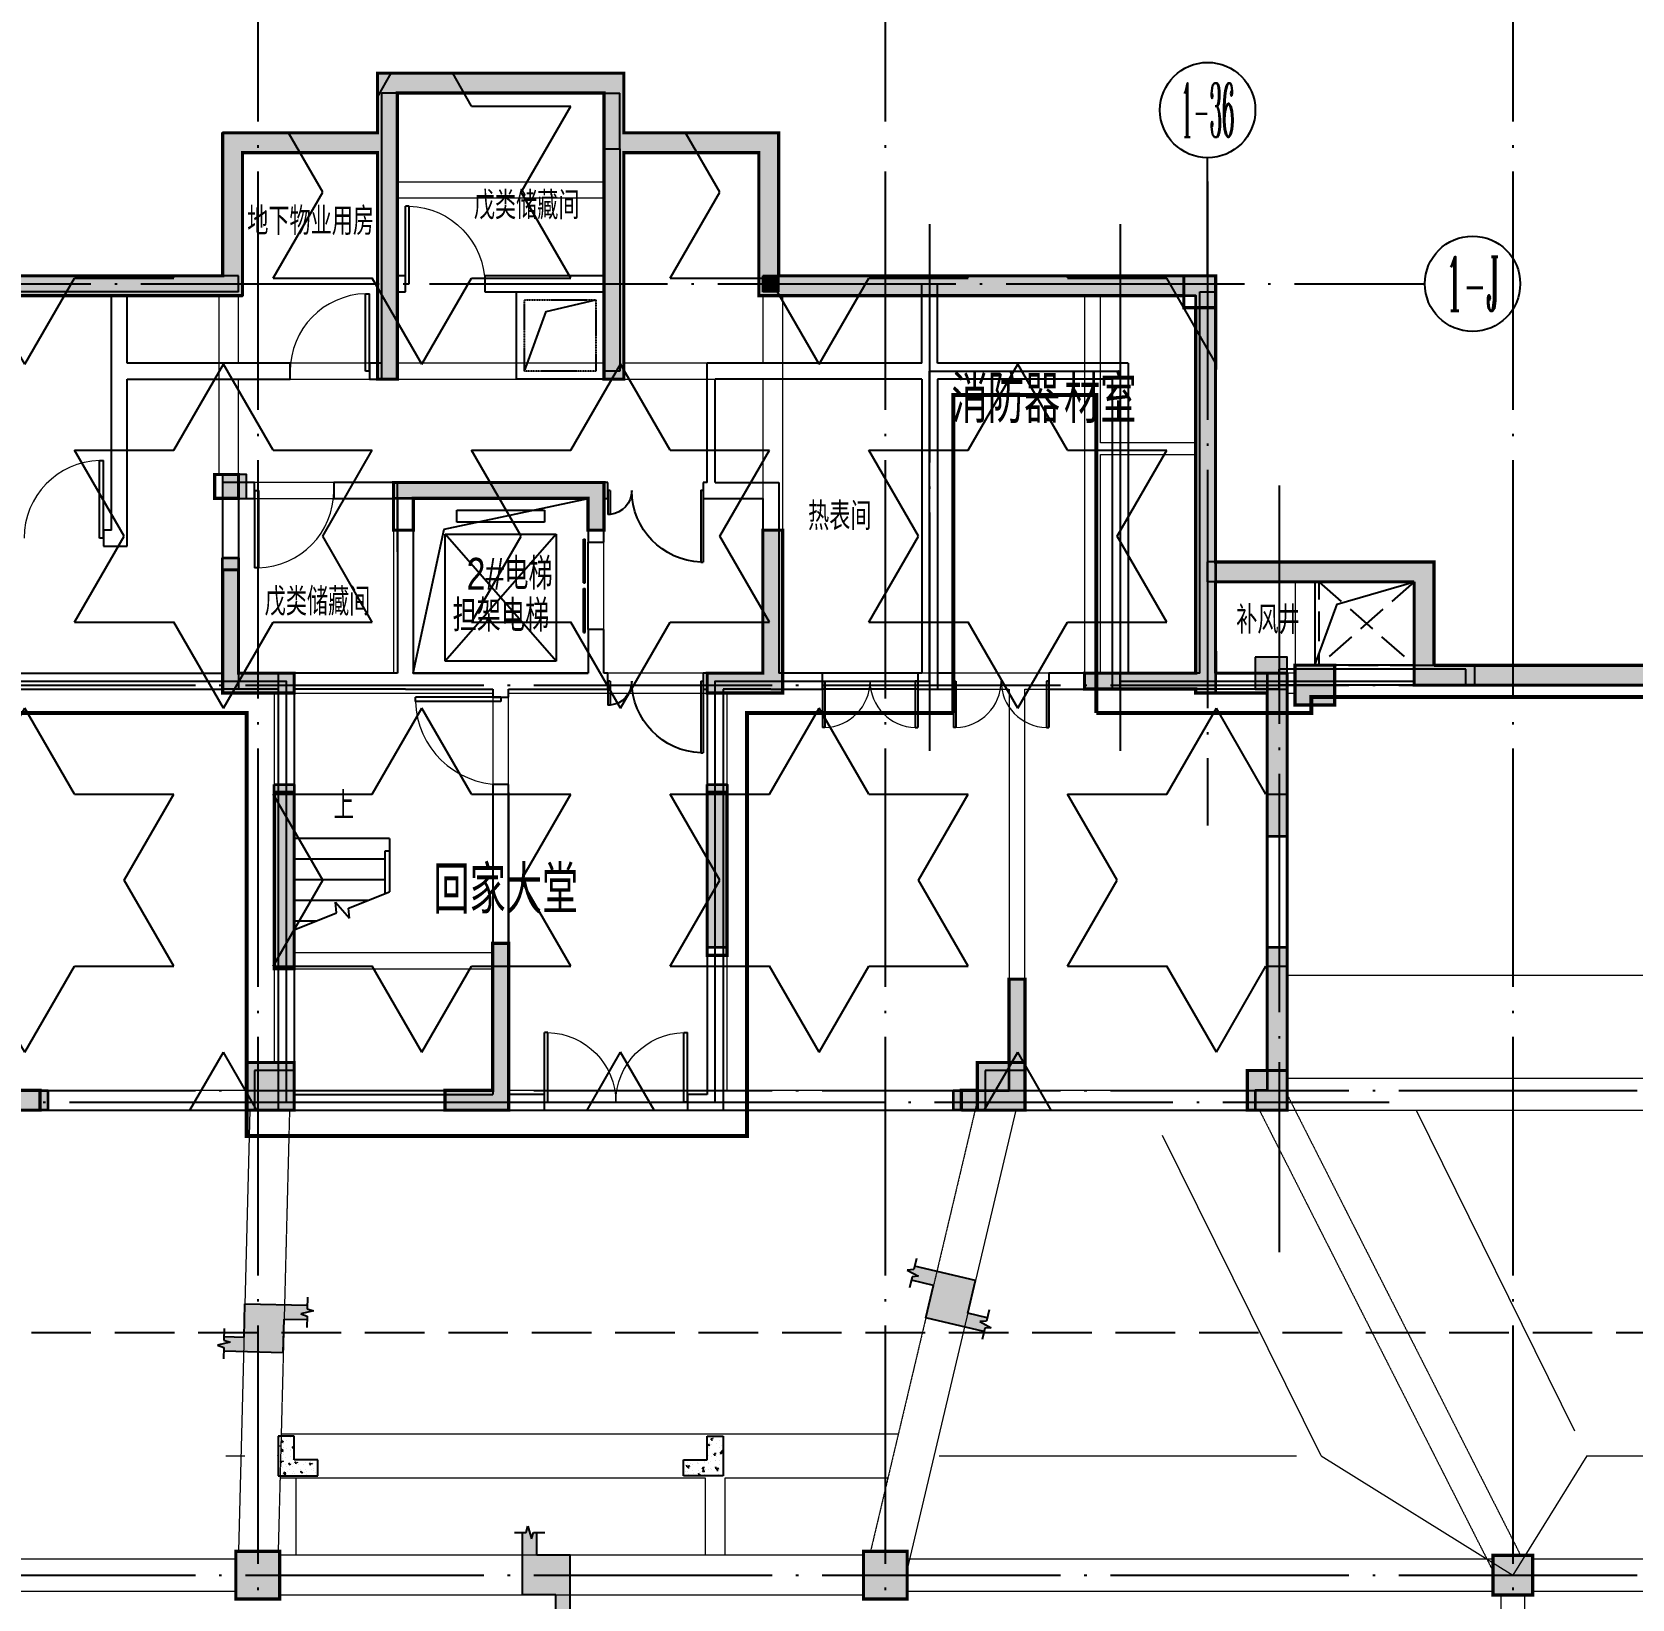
# Model space of a CAD drawing. Extents: x 290727 to 13733020, y 1731457 to 3643100.
# Drawn here: x 532470 to 552612, y 2232080 to 2251798 of the extents above; entities that cross this region are included whole.
import ezdxf
from ezdxf.enums import TextEntityAlignment as Align

# ---------------------------------------------------------------- set-up
doc = ezdxf.new("R2010")
doc.units = 0
doc.header["$LTSCALE"] = 10
for name, pattern in [('DASH', [0.35, 0.25, -0.1]), ('DASHED', [0.75, 0.5, -0.25]), ('DOTE', [2.42, 2, -0.2, 0.02, -0.2]), ('虚线', [750, 450, -300])]:
    doc.linetypes.add(name, pattern=pattern)
doc.layers.get('0').update_dxf_attribs({"linetype": 'CONTINUOUS'})
for name, color, linetype in [('-A-车行道路', 8, 'CONTINUOUS'), ('AXIS', 3, 'CONTINUOUS'), ('AXIS_TEXT', 7, 'CONTINUOUS'), ('BEAM_CONT', 4, 'CONTINUOUS'), ('BEAM_DASH', 144, 'DASHED'), ('COLU', 2, 'CONTINUOUS'), ('COLUMN', 9, 'CONTINUOUS'), ('DIM_SYMB', 3, 'CONTINUOUS'), ('DOTE', 8, 'DOTE'), ('EVTR', 2, 'CONTINUOUS'), ('PUB_HATCH', 8, 'CONTINUOUS'), ('PUB_TEXT', 7, 'CONTINUOUS'), ('STAIR', 2, 'CONTINUOUS'), ('THIN', 7, 'CONTINUOUS'), ('WALL', 255, 'CONTINUOUS'), ('WINDOW', 4, 'CONTINUOUS'), ('主楼轴线', 8, 'CONTINUOUS'), ('作业图', 4, 'CONTINUOUS'), ('房间名称', 7, 'CONTINUOUS'), ('文字', 4, 'CONTINUOUS'), ('柱', 2, 'CONTINUOUS'), ('梁上柱', 40, 'CONTINUOUS'), ('洞口边线', 7, 'CONTINUOUS'), ('防火分区示意线', 4, 'CONTINUOUS'), ('防火分区线', 7, 'CONTINUOUS'), ('集水坑', 181, 'DASH'), ('风井', 211, 'CONTINUOUS')]:
    doc.layers.add(name, color=color, linetype=linetype)
for name, color, linetype, lineweight in [('_0', 7, 'CONTINUOUS', 15), ('板加腋边线', 253, '虚线', 18), ('砼墙', 8, 'CONTINUOUS', 35)]:
    doc.layers.add(name, color=color, linetype=linetype, lineweight=lineweight)
doc.layers.add('DIM_MODI', color=6, linetype='CONTINUOUS', plot=False)
doc.layers.get('0').off()
doc.styles.add('_TCH_AXIS', font='COMPLEX', dxfattribs={"bigfont": 'GBCBIG'})
doc.styles.add('_TCH_DIM', font='SIMPLEX', dxfattribs={"bigfont": 'GBCBIG'})
doc.styles.add('COMPLEX', font='COMPLEX')
doc.styles.add('HNSJY', font='HNSJY-07', dxfattribs={"width": 0.8, "bigfont": 'HNSJY-HZ'})

# ---------------------------------------------------------------- blocks, each defined once
blk = doc.blocks.new('A$C55C93FC2')
at = {"layer": 'DOTE', "linetype": 'DOTE', "ltscale": 150}
for p, q in [((50384.1, 127235.5), (50384.1, 79442.4)), ((58284.1, 127235.5), (58284.1, 80242.4)), ((66184.1, 127235.5), (66184.1, 52513.6)), ((10299.5, 117142.4), (107472.3, 117142.4)), ((10299.5, 112042.4), (252290.8, 112042.4)), ((10299.5, 105942.4), (252290.8, 105942.4))]:
    blk.add_line(p, q, dxfattribs=at)
blk = doc.blocks.new('adfasddfgjgkhj')
at = {"layer": '_0'}
h = blk.add_hatch(color=0, dxfattribs=at)
h.dxf.hatch_style = 1
h.paths.add_polyline_path([(299473, -302023), (300873, -302023), (300873, -302223), (299473, -302223), (299473, -302273), (298573, -302273), (298573, -307273), (301623, -307273), (301623, -305873), (301823, -305873), (301823, -307273), (308123, -307273), (308123, -305423), (308323, -305423), (308323, -307273), (311073, -307273), (311073, -307523), (298023, -307523), (298023, -307273), (298323, -307273), (298323, -302023), (299223, -302023), (299223, -297023), (304723, -297023), (304723, -295223), (306673, -295223), (306673, -294473), (309773, -294473), (309773, -295223), (311723, -295223), (311723, -297023), (324323, -297023), (324323, -295223), (326273, -295223), (326273, -294473), (329373, -294473), (329373, -295223), (331323, -295223), (331323, -297023), (336823, -297023), (336823, -302273), (336573, -302273), (336573, -302223), (335173, -302223), (335173, -302023), (336573, -302023), (336573, -297273), (331073, -297273), (331073, -295473), (329373, -295473), (329373, -298323), (329123, -298323), (329123, -294723), (326523, -294723), (326523, -298323), (326273, -298323), (326273, -295473), (324573, -295473), (324573, -297273), (319023, -297273), (319023, -298673), (318823, -298673), (318823, -297273), (317223, -297273), (317223, -298673), (317023, -298673), (317023, -297273), (311473, -297273), (311473, -295473), (309773, -295473), (309773, -298323), (309523, -298323), (309523, -294723), (306923, -294723), (306923, -298323), (306673, -298323), (306673, -295473), (304973, -295473), (304973, -297273), (299473, -297273)])
h = blk.add_hatch(color=0, dxfattribs=at)
h.dxf.hatch_style = 1
h.paths.add_polyline_path([(333923, -307023), (333923, -307523), (334423, -307523), (334423, -307023)])
h.paths.add_polyline_path([(337223, -307023), (337223, -307523), (337723, -307523), (337723, -307023)])
h.paths.add_polyline_path([(307123, -299823), (309323, -299823), (309323, -299823), (309573, -299823), (309573, -299623), (306923, -299623), (306923, -300223), (307123, -300223)])
h.paths.add_polyline_path([(299023, -297023), (299023, -297423), (299423, -297423), (299423, -297023)])
h.paths.add_polyline_path([(298523, -304665), (298523, -304265), (298123, -304265), (298123, -304665)])
h = blk.add_hatch(color=0, dxfattribs=at)
h.dxf.hatch_style = 1
h.paths.add_polyline_path([(324723, -307023), (324723, -307523), (325223, -307523), (325223, -307023)])
h.paths.add_polyline_path([(313923, -307523), (314823, -307523), (314823, -305873), (314623, -305873), (314623, -307273), (313923, -307273)], flags=17)
h.paths.add_polyline_path([(337723, -304073), (337723, -302023), (337473, -302023), (337473, -304073)])
h.paths.add_polyline_path([(337323, -307523), (337723, -307523), (337723, -305473), (337473, -305473), (337473, -307273), (337323, -307273)])
h.paths.add_polyline_path([(311723, -299823), (311723, -299523), (311423, -299523), (311423, -299823)])
h.paths.add_polyline_path([(324623, -299823), (324623, -299523), (324323, -299523), (324323, -299823)])
h.paths.add_polyline_path([(307123, -299823), (309323, -299823), (309323, -299823), (309573, -299823), (309573, -299623), (306923, -299623), (306923, -300223), (307123, -300223)])
h.paths.add_polyline_path([(310823, -303423), (311073, -303423), (311073, -305723), (310823, -305723)])
h.paths.add_polyline_path([(305373, -303423), (305623, -303423), (305623, -305473), (305373, -305473)])
h.paths.add_polyline_path([(304673, -300223), (304923, -300223), (304923, -302023), (305623, -302023), (305623, -302273), (304673, -302273)])
h.paths.add_polyline_path([(311523, -300573), (311723, -300573), (311723, -302273), (310823, -302273), (310823, -302023), (311523, -302023)])
h.paths.add_polyline_path([(315573, -302223), (315573, -302023), (317023, -302023), (317023, -301623), (317223, -301623), (317223, -302223)])
h.paths.add_polyline_path([(318323, -307273), (318323, -307523), (317723, -307523), (317723, -307273), (317923, -307273), (317923, -305873), (318123, -305873), (318123, -307273)])
h.paths.add_polyline_path([(321223, -305873), (321423, -305873), (321423, -307273), (322123, -307273), (322123, -307523), (321223, -307523)])
h.paths.add_polyline_path([(324973, -303423), (325223, -303423), (325223, -305723), (324973, -305723)])
h.paths.add_polyline_path([(330423, -303423), (330673, -303423), (330673, -305473), (330423, -305473)])
h.paths.add_polyline_path([(318823, -301623), (319023, -301623), (319023, -302023), (320473, -302023), (320473, -302223), (318823, -302223)])
h.paths.add_polyline_path([(329123, -300223), (328923, -300223), (328923, -299823), (326723, -299823), (326723, -299823), (326473, -299823), (326473, -299623), (329123, -299623)])
h.paths.add_polyline_path([(327723, -305423), (327923, -305423), (327923, -307523), (327123, -307523), (327123, -307273), (327723, -307273)])
h.paths.add_polyline_path([(331123, -300223), (331373, -300223), (331373, -302273), (330423, -302273), (330423, -302023), (331123, -302023)])
h.paths.add_polyline_path([(334223, -305873), (334423, -305873), (334423, -307523), (333523, -307523), (333523, -307273), (334223, -307273)])
h.paths.add_polyline_path([(324323, -300573), (324523, -300573), (324523, -302023), (325223, -302023), (325223, -302273), (324323, -302273)])
edge = h.paths.add_edge_path(flags=17)
edge.add_line((314623, -307273), (314623, -305873))
edge.add_line((314623, -305873), (314823, -305873))
edge.add_line((314823, -305873), (314823, -307523))
edge.add_line((314823, -307523), (313923, -307523))
h = blk.add_hatch(color=0, dxfattribs=at)
h.dxf.hatch_style = 1
h.paths.add_polyline_path([(337323, -301823), (337323, -302223), (337723, -302223), (337723, -301823)])
at = {"layer": '柱', "color": 0, "ltscale": 1}
for points in [[(324623, -299823), (324623, -299523), (324323, -299523), (324323, -299823)], [(337323, -301823), (337323, -302223), (337723, -302223), (337723, -301823)], [(324723, -307023), (324723, -307523), (325223, -307523), (325223, -307023)], [(333923, -307023), (333923, -307523), (334423, -307523), (334423, -307023)], [(337223, -307023), (337223, -307523), (337723, -307523), (337723, -307023)]]:
    blk.add_lwpolyline(points, close=True, dxfattribs=at)
at = {"layer": '砼墙', "color": 0}
blk.add_lwpolyline([(311723, -297023), (324323, -297023), (324323, -295223), (326273, -295223), (326273, -294473), (329373, -294473), (329373, -295223), (331323, -295223), (331323, -297023), (336823, -297023), (336823, -302273), (336823, -302273), (336573, -302273), (336573, -302223), (335173, -302223), (335173, -302023), (336573, -302023), (336573, -297273), (331073, -297273), (331073, -295473), (329373, -295473), (329373, -298323), (329123, -298323), (329123, -294723), (326523, -294723), (326523, -298323), (326273, -298323), (326273, -295473), (324573, -295473), (324573, -297273), (319023, -297273)], dxfattribs=at)
for points in [[(329123, -300223), (328923, -300223), (328923, -299823), (326723, -299823), (326723, -299823), (326473, -299823), (326473, -299623), (329123, -299623)], [(331123, -300223), (331373, -300223), (331373, -302273), (330423, -302273), (330423, -302023), (331123, -302023)], [(324323, -300573), (324523, -300573), (324523, -302023), (325223, -302023), (325223, -302273), (324323, -302273)], [(337723, -304073), (337723, -302023), (337473, -302023), (337473, -304073)], [(324973, -303423), (325223, -303423), (325223, -305723), (324973, -305723)], [(330423, -303423), (330673, -303423), (330673, -305473), (330423, -305473)], [(327723, -305423), (327923, -305423), (327923, -307523), (327123, -307523), (327123, -307273), (327723, -307273)], [(337323, -307523), (337723, -307523), (337723, -305473), (337473, -305473), (337473, -307273), (337323, -307273)], [(321223, -305873), (321423, -305873), (321423, -307273), (322123, -307273), (322123, -307523), (321223, -307523)], [(334223, -305873), (334423, -305873), (334423, -307523), (333523, -307523), (333523, -307273), (334223, -307273)]]:
    blk.add_lwpolyline(points, close=True, dxfattribs=at)
blk = doc.blocks.new('$DorLib2D$00000001')
for p, q in [((0.45, 0.975), (0.5, 0.975)), ((0.45, 0), (0.45, 0.975)), ((0.5, 0), (0.5, 0.975)), ((0.5, 0), (0.45, 0))]:
    blk.add_line(p, q)
at = {"lineweight": 13}
blk.add_arc((0.475, 0), 0.975, 91.4693, 180, dxfattribs=at)
blk = doc.blocks.new('$DorLib2D$00000127')
at = {"color": 0, "linetype": 'Continuous'}
for p, q in [((-0.033, 0.795, -93.75), (-0.533, 0.795, -93.75)), ((-0.533, 0.795, -93.75), (-0.533, 0.69, -93.75)), ((-0.033, 0.795, -93.75), (-0.033, 0.69, -93.75)), ((0.033, 0.795, -93.75), (0.033, 0.69, -93.75)), ((0.533, 0.795, -93.75), (0.033, 0.795, -93.75)), ((0.533, 0.795, -93.75), (0.533, 0.69, -93.75)), ((-0.033, 0.69, -93.75), (-0.533, 0.69, -93.75)), ((0.533, 0.69, -93.75), (0.033, 0.69, -93.75)), ((0.5, 0.5, -93.75), (-0.5, 0.5, -93.75))]:
    blk.add_line(p, q, dxfattribs=at)
blk = doc.blocks.new('$DorLib2D$00000002')
for p, q in [((-0.5, 0), (-0.5, 0.4875)), ((-0.475, 0.4875), (-0.5, 0.4875)), ((-0.475, 0), (-0.475, 0.4875)), ((0.475, 0), (0.475, 0.4875)), ((0.475, 0.4875), (0.5, 0.4875)), ((0.5, 0), (0.5, 0.4875)), ((-0.5, 0), (-0.475, 0)), ((0.5, 0), (0.475, 0))]:
    blk.add_line(p, q)
at = {"lineweight": 13}
for centre, start, end in [((-0.4875, 0), 0, 88.53072), ((0.4875, 0), 91.46928, 180)]:
    blk.add_arc(centre, 0.4875, start, end, dxfattribs=at)
blk = doc.blocks.new('$DorLib2D$00000225')
at = {"color": 0}
for p, q in [((0.475, -0.001), (0.475, 0.752)), ((0.475, 0.752), (0.5, 0.752)), ((0.5, -0.001), (0.5, 0.752)), ((-0.5, 0), (-0.5, 0.252)), ((-0.475, 0.252), (-0.5, 0.252)), ((-0.475, 0), (-0.475, 0.252)), ((-0.475, 0), (-0.5, 0)), ((0.475, -0.001), (0.5, -0.001))]:
    blk.add_line(p, q, dxfattribs=at)
for centre, radius, start, end in [((0.505, -0.002), 0.755, 92.2493, 179.7238), ((-0.501, 0.003), 0.251, 359.7899, 84.0974)]:
    blk.add_arc(centre, radius, start, end, dxfattribs=at)
blk = doc.blocks.new('A$C26CF02E8')
at = {"layer": '风井', "linetype": 'DASH', "ltscale": 150}
for p, q in [((58122, 119315), (59322, 118264)), ((59322, 119315), (58122, 118264))]:
    blk.add_line(p, q, dxfattribs=at)
at = {"layer": '风井', "linetype": 'DASH', "ltscale": 150, "flags": 128}
blk.add_lwpolyline([(59322, 118264), (59322, 119315), (58122, 119315), (58122, 118264)], close=True, dxfattribs=at)
blk = doc.blocks.new('_FZH')
blk.add_lwpolyline([(-0.5, -0.5), (0.5, -0.5), (0.5, 0.5), (-0.5, 0.5)], close=True)
at = {"layer": 'PUB_HATCH'}
blk.add_solid([(-0.5, -0.5), (0.5, -0.5), (-0.5, 0.5), (0.5, 0.5)], dxfattribs=at)
blk = doc.blocks.new('_AXISO')
blk.add_circle((0, 0), 0.5)
at = {"layer": 'AXIS_TEXT', "style": 'COMPLEX', "width": 1.041667}
blk.add_attdef('A', text='', height=0.56, dxfattribs=at).set_placement((-0.25, -0.28), (0.25, -0.28), align=Align.FIT)
blk = doc.blocks.new('车库建筑作业图')
at = {"layer": 'PUB_HATCH', "linetype": 'Continuous'}
for points in [[(536870, 2251030), (536870, 2248630), (537070, 2248630), (537070, 2251030)], [(539870, 2250330), (539870, 2251030), (539670, 2251030), (539670, 2250330)], [(535070, 2248730), (524770, 2248730), (524770, 2248530), (535070, 2248530)], [(541870, 2248730), (541670, 2248730), (541670, 2248530), (541870, 2248530)], [(537070, 2248630), (536870, 2248630), (536870, 2247430), (537070, 2247430)], [(549870, 2244880), (550120, 2245130), (547270, 2245130), (547270, 2244880)], [(549870, 2244880), (550120, 2245130), (547370, 2245130), (547370, 2244880)], [(549870, 2243579), (550120, 2243829), (550120, 2245130), (549870, 2244880)], [(549870, 2243580), (550120, 2243830), (550120, 2245130), (549870, 2244880)], [(554670, 2243580), (554670, 2243830), (550120, 2243830), (549870, 2243580)], [(550120, 2243829), (549870, 2243579), (550629, 2243579), (550629, 2243829)]]:
    blk.add_hatch(color=256, dxfattribs=at).paths.add_polyline_path(points)
at = {"layer": '-A-车行道路', "linetype": 'DASH', "ltscale": 300}
blk.add_line((585712, 2235430), (527412, 2235430), dxfattribs=at)
at = {"layer": 'AXIS', "linetype": 'Continuous'}
for p, q in [((547270, 2248716), (547270, 2250216)), ((548505, 2248630), (550005, 2248630))]:
    blk.add_line(p, q, dxfattribs=at)
at = {"layer": 'DIM_MODI', "linetype": 'Continuous'}
for p, q in [((536820, 2250530), (536820, 2251280)), ((536820, 2251280), (539920, 2251280)), ((539920, 2251280), (539920, 2250530)), ((534870, 2248730), (534870, 2250530)), ((534870, 2250530), (536820, 2250530)), ((539920, 2250530), (541870, 2250530)), ((541870, 2250530), (541870, 2248730)), ((522270, 2248730), (534870, 2248730)), ((541870, 2248730), (547370, 2248730)), ((547370, 2248730), (547370, 2245630)), ((547370, 2245630), (547370, 2245130)), ((547370, 2245130), (548270, 2245130)), ((548270, 2245130), (550120, 2245130)), ((550120, 2245130), (550120, 2243829)), ((550120, 2243829), (559020, 2243829))]:
    blk.add_line(p, q, dxfattribs=at)
at = {"layer": 'DIM_SYMB'}
blk.add_lwpolyline([(536370, 2241780, 0, 0, 0), (536370, 2241170, 80, 0, 0), (536370, 2240870, 0, 0, 0)], format="xyseb", dxfattribs=at)
at = {"layer": 'EVTR'}
for p, q in [((537820, 2245630), (537820, 2245780)), ((537820, 2245780), (538920, 2245780)), ((538920, 2245630), (537820, 2245630)), ((538920, 2245780), (538920, 2245630)), ((537670, 2243880), (537670, 2245480)), ((537670, 2245480), (539070, 2245480)), ((539070, 2245480), (537670, 2243880)), ((539070, 2243880), (537670, 2245480)), ((537670, 2243880), (537670, 2245480)), ((539070, 2245480), (539070, 2243880)), ((539070, 2243880), (537670, 2243880))]:
    blk.add_line(p, q, dxfattribs=at)
at = {"layer": 'STAIR'}
for p, q in [((535770, 2241650), (535770, 2240500)), ((536970, 2241650), (535770, 2241650)), ((536970, 2241650), (536970, 2241490)), ((536910, 2241390), (535770, 2241390)), ((536910, 2241490), (536910, 2240955)), ((536970, 2241490), (536910, 2241490)), ((536970, 2241490), (536970, 2240979)), ((536970, 2241490), (536970, 2240979)), ((536910, 2241130), (535770, 2241130)), ((536696, 2240870), (535770, 2240870)), ((536305, 2240714), (536289, 2240848)), ((536289, 2240848), (536468, 2240647)), ((536453, 2240773), (536970, 2240979)), ((535770, 2240500), (536305, 2240714)), ((536045, 2240610), (535770, 2240610)), ((536468, 2240647), (536453, 2240773))]:
    blk.add_line(p, q, dxfattribs=at)
at = {"layer": 'WALL', "linetype": 'Continuous'}
for p, q in [((536870, 2251030), (536870, 2248630)), ((537070, 2251030), (536870, 2251030)), ((537070, 2251030), (537070, 2248630)), ((539670, 2250330), (539670, 2251030)), ((539670, 2251030), (539870, 2251030)), ((539870, 2250330), (539870, 2251030)), ((539670, 2250330), (539870, 2250330)), ((539670, 2250330), (539670, 2247530)), ((539870, 2250330), (539870, 2247530)), ((535070, 2248730), (524770, 2248730)), ((535070, 2248530), (535070, 2248730)), ((537170, 2248730), (537070, 2248730)), ((537170, 2248530), (537170, 2248730)), ((539670, 2248730), (538170, 2248730)), ((538170, 2248730), (538170, 2248530)), ((539670, 2248530), (539670, 2248730)), ((541870, 2248730), (541670, 2248730)), ((541670, 2248530), (541670, 2248730)), ((541870, 2248530), (541870, 2248730)), ((535070, 2248530), (524770, 2248530)), ((533470, 2247530), (533470, 2248480)), ((533470, 2248480), (533670, 2248480)), ((533670, 2247630), (533670, 2248480)), ((536870, 2248630), (536870, 2247430)), ((537070, 2248630), (537070, 2247430)), ((537070, 2248530), (537170, 2248530)), ((538170, 2248530), (539670, 2248530)), ((541870, 2248530), (541670, 2248530)), ((533470, 2245530), (533470, 2247530)), ((535720, 2247630), (533670, 2247630)), ((535720, 2247430), (535720, 2247630)), ((536870, 2247630), (536720, 2247630)), ((536720, 2247630), (536720, 2247430)), ((539870, 2247530), (539670, 2247530)), ((533670, 2247430), (535720, 2247430)), ((533670, 2245330), (533670, 2247430)), ((536720, 2247430), (536870, 2247430)), ((537070, 2247430), (536870, 2247430)), ((534870, 2246130), (534870, 2243730)), ((535070, 2245930), (535070, 2243630)), ((550120, 2245130), (547270, 2245130)), ((547270, 2244880), (547270, 2245130)), ((550120, 2245130), (547370, 2245130)), ((550120, 2243829), (550120, 2245130)), ((550120, 2243830), (550120, 2245130)), ((549870, 2244880), (547270, 2244880)), ((549870, 2244880), (547370, 2244880)), ((549870, 2243579), (549870, 2244880)), ((549870, 2243580), (549870, 2244880)), ((550120, 2243830), (554670, 2243830)), ((550120, 2243829), (550629, 2243829)), ((550629, 2243829), (550629, 2243579)), ((528570, 2243730), (534870, 2243730)), ((535570, 2243730), (535070, 2243730)), ((535070, 2243630), (535070, 2243530)), ((544070, 2243730), (543870, 2243730)), ((543870, 2243730), (543870, 2243530)), ((544070, 2243530), (544070, 2243730)), ((546170, 2243730), (545270, 2243730)), ((545270, 2243730), (545270, 2243530)), ((546170, 2243530), (546170, 2243730)), ((548370, 2243780), (548170, 2243780)), ((548170, 2243580), (548170, 2243780)), ((549870, 2243780), (548270, 2243780)), ((548270, 2243580), (548270, 2243780)), ((550520, 2243780), (548870, 2243780)), ((549870, 2243580), (549870, 2243780)), ((550520, 2243580), (550520, 2243780)), ((528670, 2243530), (534870, 2243530)), ((534870, 2243530), (534870, 2243530)), ((535070, 2243530), (534870, 2243530)), ((535570, 2243530), (535070, 2243530)), ((543870, 2243530), (544070, 2243530)), ((545270, 2243530), (546170, 2243530)), ((548370, 2243580), (548170, 2243580)), ((549870, 2243580), (548270, 2243580)), ((550520, 2243580), (548870, 2243580)), ((549870, 2243580), (554670, 2243580)), ((549870, 2243579), (550629, 2243579))]:
    blk.add_line(p, q, dxfattribs=at)
at = {"layer": 'WALL'}
for p, q in [((543670, 2247630), (543670, 2248630)), ((543670, 2248630), (543870, 2248630)), ((543870, 2247630), (543870, 2248630)), ((547170, 2245030), (547170, 2248530)), ((547170, 2248530), (547370, 2248530)), ((547370, 2245030), (547370, 2248530)), ((540970, 2246130), (540970, 2247630)), ((543670, 2247630), (540970, 2247630)), ((546270, 2247630), (543870, 2247630)), ((546270, 2247630), (546270, 2243730)), ((541070, 2246130), (541070, 2247430)), ((543670, 2247430), (541070, 2247430)), ((543670, 2247430), (543670, 2243730)), ((543870, 2247430), (543870, 2243530)), ((546070, 2247430), (543870, 2247430)), ((546070, 2247430), (546070, 2243530)), ((535270, 2246130), (534870, 2246130)), ((535270, 2245930), (535270, 2246130)), ((537170, 2246130), (536270, 2246130)), ((536270, 2246130), (536270, 2245930)), ((537070, 2245255), (537070, 2246130)), ((537070, 2245255), (537070, 2246130)), ((539570, 2246130), (537170, 2246130)), ((539720, 2246130), (539570, 2246130)), ((539720, 2245930), (539720, 2246130)), ((540970, 2246130), (540920, 2246130)), ((540920, 2246130), (540920, 2245930)), ((541070, 2246130), (541870, 2246130)), ((541870, 2246130), (541870, 2243730)), ((535070, 2245930), (535270, 2245930)), ((536270, 2245930), (537070, 2245930)), ((537070, 2245930), (537070, 2243730)), ((537270, 2245930), (537270, 2243730)), ((539470, 2245930), (537270, 2245930)), ((539470, 2245930), (539470, 2245380)), ((539670, 2245380), (539670, 2245930)), ((539670, 2245930), (539720, 2245930)), ((540920, 2245930), (541070, 2245930)), ((541070, 2245930), (541670, 2245930)), ((541670, 2245930), (541670, 2243730)), ((533470, 2245530), (533370, 2245530)), ((533370, 2245530), (533370, 2245330)), ((533370, 2245330), (533670, 2245330)), ((539470, 2245380), (539670, 2245380)), ((547170, 2243730), (547170, 2245030)), ((547370, 2243730), (547370, 2245030)), ((539670, 2244280), (539470, 2244280)), ((539470, 2244280), (539470, 2243730)), ((539670, 2243730), (539670, 2244280)), ((535570, 2243730), (535570, 2238330)), ((537070, 2243730), (535570, 2243730)), ((539470, 2243730), (537270, 2243730)), ((537270, 2243730), (538370, 2243730)), ((538370, 2243730), (539470, 2243730)), ((539720, 2243730), (539670, 2243730)), ((539720, 2243530), (539720, 2243730)), ((541070, 2243730), (540920, 2243730)), ((540920, 2243730), (540920, 2243530)), ((541670, 2243730), (541070, 2243730)), ((542420, 2243730), (541870, 2243730)), ((542420, 2243530), (542420, 2243730)), ((543670, 2243730), (543620, 2243730)), ((543620, 2243730), (543620, 2243530)), ((547170, 2243730), (546270, 2243730)), ((548170, 2243730), (547370, 2243730)), ((548170, 2243530), (548170, 2243730)), ((535770, 2243530), (535770, 2238430)), ((537170, 2243530), (535770, 2243530)), ((537170, 2243530), (538270, 2243530)), ((538270, 2243530), (538270, 2243430)), ((538270, 2243430), (538470, 2243430)), ((538470, 2243430), (538470, 2243530)), ((538470, 2243530), (539570, 2243530)), ((539570, 2243530), (539720, 2243530)), ((540920, 2243530), (540970, 2243530)), ((540970, 2243530), (540970, 2238430)), ((541170, 2243530), (541170, 2238230)), ((541770, 2243530), (541170, 2243530)), ((541770, 2243530), (542420, 2243530)), ((543620, 2243530), (543870, 2243530)), ((547270, 2243530), (546070, 2243530)), ((548170, 2243530), (547270, 2243530)), ((538470, 2242330), (538270, 2242330)), ((538270, 2242330), (538270, 2238430)), ((538470, 2238430), (538470, 2242330)), ((538470, 2242230), (538470, 2238330)), ((535770, 2238430), (538270, 2238430)), ((538920, 2238430), (538470, 2238430)), ((538920, 2238230), (538920, 2238430)), ((540970, 2238430), (540720, 2238430)), ((540720, 2238430), (540720, 2238230)), ((535570, 2238330), (535570, 2238230)), ((535770, 2238230), (535570, 2238230)), ((535770, 2238230), (538270, 2238230)), ((535770, 2238230), (535770, 2238230)), ((538270, 2238230), (538270, 2238230)), ((538470, 2238230), (538270, 2238230)), ((538470, 2238230), (538470, 2238230)), ((538470, 2238230), (538920, 2238230)), ((540720, 2238230), (541170, 2238230))]:
    blk.add_line(p, q, dxfattribs=at)
at = {"layer": 'WINDOW', "linetype": 'Continuous'}
for p, q in [((543620, 2243730), (542420, 2243730)), ((543620, 2243530), (542420, 2243530))]:
    blk.add_line(p, q, dxfattribs=at)
at = {"layer": '主楼轴线', "linetype": 'DOTE', "ltscale": 150}
for p, q in [((547270, 2249919), (547270, 2241813)), ((543770, 2249381), (543770, 2242564)), ((546170, 2249381), (546170, 2242564)), ((508432, 2248630), (549734, 2248630)), ((548170, 2246093), (548170, 2236445)), ((507532, 2238330), (549553, 2238330))]:
    blk.add_line(p, q, dxfattribs=at)
at = {"layer": '防火分区示意线', "color": 5, "linetype": 'DASH', "ltscale": 300, "const_width": 50}
for points in [[(545870, 2243230), (548576, 2243230), (548576, 2243429), (549076, 2243429), (549933, 2243429), (559426, 2243429)], [(519619, 2207480), (519619, 2227480), (527569, 2227480), (527569, 2236530), (525526, 2236530), (525526, 2237030), (525676, 2237030), (525676, 2237930), (528976, 2237930), (528976, 2243230), (535173, 2243230), (535173, 2237905), (541470, 2237905), (541470, 2243230), (544070, 2243230)], [(544070, 2243230), (544070, 2247230), (545870, 2247230), (545870, 2243230)]]:
    blk.add_lwpolyline(points, dxfattribs=at)
at = {"layer": '防火分区线', "linetype": 'Continuous', "flags": 128}
blk.add_lwpolyline([(519212, 2207080), (519212, 2227880), (527162, 2227880), (527162, 2236130), (525120, 2236130), (525120, 2237430), (525270, 2237430), (525270, 2238330), (528570, 2238330), (528570, 2243630), (535670, 2243630), (535670, 2238330), (541070, 2238330), (541070, 2243630), (543770, 2243630), (543770, 2247530), (546170, 2247530), (546170, 2243630), (549870, 2243630), (549870, 2243829), (559020, 2243829)], dxfattribs=at)
at = {"layer": '集水坑', "linetype": 'ByBlock'}
blk.add_lwpolyline([(538570, 2248530), (539670, 2248530), (539670, 2247430), (538570, 2247430)], close=True, dxfattribs=at)
at = {"layer": '集水坑', "linetype": 'DASH'}
blk.add_lwpolyline([(538670, 2248430), (539570, 2248430), (539570, 2247530), (538670, 2247530)], close=True, dxfattribs=at)
at = {"layer": '集水坑', "linetype": 'ByBlock'}
blk.add_lwpolyline([(538670, 2247530), (538943, 2248280), (539570, 2248430)], dxfattribs=at)
at = {"layer": '风井', "linetype": 'DASH', "ltscale": 150}
for p, q in [((548670, 2244880), (549870, 2243829)), ((549870, 2244880), (548670, 2243829))]:
    blk.add_line(p, q, dxfattribs=at)
at = {"layer": '风井', "linetype": 'DASH', "ltscale": 150, "flags": 128}
blk.add_lwpolyline([(549870, 2243829), (549870, 2244880), (548670, 2244880), (548670, 2243829)], close=True, dxfattribs=at)
at = {"layer": '_0', "color": 8}
blk.add_blockref('adfasddfgjgkhj', (210547, 2545753), dxfattribs=at)
at = {"layer": 'AXIS', "linetype": 'Continuous'}
ref = blk.add_blockref('_AXISO', (547270, 2250816), dxfattribs=dict(at, xscale=1200, yscale=1200, zscale=1200))
ref.add_attrib('A', '1-36', dxfattribs={"layer": 'AXIS_TEXT', "linetype": 'Continuous', "height": 678.8, "style": '_TCH_AXIS', "width": 0.283784}).set_placement((546931, 2250477), (547609, 2250477), align=Align.FIT)
ref = blk.add_blockref('_AXISO', (550605, 2248630), dxfattribs=dict(at, xscale=1200, yscale=1200, zscale=1200))
ref.add_attrib('A', '1-J', dxfattribs={"layer": 'AXIS_TEXT', "linetype": 'Continuous', "height": 678.8, "style": '_TCH_AXIS', "width": 0.403846}).set_placement((550265, 2248290), (550944, 2248290), align=Align.FIT)
at = {"layer": 'COLUMN', "linetype": 'Continuous', "rotation": 270}
for p, xscale, yscale, zscale in [((548620, 2243580), 500, 500, 500), ((535470, 2238530), 599.9989227852784, 599.4268804145977, 599.4268804145977), ((544670, 2238530), 600.0355438790284, 599.4346737164306, 599.4346737164306), ((548021, 2238480), 500, 500, 500), ((535313, 2232380), 600.0000001275912, 550.000000406988, 550.000000406988), ((543213, 2232380), 600.0000002714805, 549.9999999998836, 549.9999999998836), ((551112, 2232380), 500, 500, 500)]:
    blk.add_blockref('_FZH', p, dxfattribs=dict(at, xscale=xscale, yscale=yscale, zscale=zscale))
at = {"layer": 'WINDOW', "linetype": 'Continuous'}
for name, p, xscale, yscale, zscale, rotation in [('$DorLib2D$00000001', (537670, 2248630), -999.9999999999981, 999.9999999999981, 999.9999999999999, 3.288601755530679e-06), ('$DorLib2D$00000001', (536220, 2247530), 1000, 1000, -1000, 359.9998917352363), ('$DorLib2D$00000001', (532870, 2245430), 999.999999999999, 999.999999999999, 999.999999999999, 1.050826752053908e-06), ('$DorLib2D$00000001', (535770, 2246030), 999.9999999999927, 999.9999999999927, 999.9999999999927, 180.0000021072072), ('$DorLib2D$00000225', (540320, 2246030), -1200, 1200, 1200, 180), ('$DorLib2D$00000225', (540320, 2243630), -1200.000000000007, 1200.000000000007, 1200, 179.9999711144857), ('$DorLib2D$00000002', (543020, 2243630), 1200, 1200, 1200, 180.0000000001201), ('$DorLib2D$00000002', (544670, 2243630), 1200, 1200, -1200, 180.0000003091104), ('$DorLib2D$00000001', (538370, 2242880), 1100, 1100, -1100, 90)]:
    blk.add_blockref(name, p, dxfattribs=dict(at, xscale=xscale, yscale=yscale, zscale=zscale, rotation=rotation))
at = {"layer": 'WINDOW', "xscale": -1100, "yscale": 200, "zscale": 1100, "rotation": 90}
blk.add_blockref('$DorLib2D$00000127', (539570, 2244830), dxfattribs=at)
at = {"layer": 'WINDOW', "linetype": 'Continuous', "xscale": -1800, "yscale": 1800, "zscale": -1800}
blk.add_blockref('$DorLib2D$00000002', (539820, 2238330), dxfattribs=at)
at = {"layer": '文字', "linetype": 'Continuous'}
for name, p in [('A$C26CF02E8', (490548, 2125565)), ('A$C55C93FC2', (484928, 2126437))]:
    blk.add_blockref(name, p, dxfattribs=at)
at = {"layer": 'PUB_TEXT', "style": '_TCH_DIM'}
blk.add_text('上', height=357, dxfattribs=at).set_placement((536266, 2241885))
at = {"layer": '房间名称', "style": 'HNSJY', "width": 0.8}
for s, p in [('戊类储藏间', (538032, 2249442)), ('地下物业用房', (535180, 2249243)), ('热表间', (542240, 2245530)), ('戊类储藏间', (535399, 2244455)), ('补风井', (547630, 2244225))]:
    blk.add_text(s, height=350, rotation=0, dxfattribs=at).set_placement(p)
for s, p in [('2#电梯', (537940, 2244781)), ('担架电梯', (537765, 2244254))]:
    blk.add_text(s, height=400, dxfattribs=at).set_placement(p)
at = {"layer": '文字', "linetype": 'Continuous', "style": 'HNSJY', "width": 0.8}
for s, p in [('消防器', (544046, 2246878)), ('材室', (545462, 2246876)), ('回家大堂', (537522, 2240705))]:
    blk.add_text(s, height=600, dxfattribs=at).set_placement(p)
blk = doc.blocks.new('梁图-10.22')
h = blk.add_hatch()
h.set_pattern_fill('STARS', color=0, scale=10000, style=0)
h.set_pattern_definition([(360, (-13031997, -1453558.3), (1e-12, 2165.0635), [1250, -1250]), (60, (-13031997, -1453558.3), (-1875, 1082.53176), [1250, -1250]), (120, (-13031372, -1452475.8), (-1875, -1082.53176), [1250, -1250])])
h.paths.add_polyline_path([(-1562466, 282457), (-1562466, 287958), (-1563366, 287958), (-1563366, 292958), (-1568866, 292958), (-1568866, 294758), (-1570816, 294758), (-1570816, 295508), (-1573916, 295508), (-1573916, 294758), (-1575866, 294758), (-1575866, 292958), (-1588466, 292958), (-1588466, 294758), (-1590416, 294758), (-1590416, 295508), (-1593516, 295508), (-1593516, 294758), (-1595466, 294758), (-1595466, 292958), (-1600966, 292958), (-1600966, 287960), (-1601866, 287958), (-1601866, 282458)])
at = {"layer": 'THIN'}
h = blk.add_hatch(color=0, dxfattribs=at)
h.paths.add_polyline_path([(-1566876, 280429), (-1566917, 280254), (-1567196, 280320), (-1567186, 280362), (-1567104, 280368), (-1567248, 280447), (-1567165, 280453), (-1567155, 280495)])
h.paths.add_polyline_path([(-1566389, 280314), (-1566527, 279730), (-1567014, 279845), (-1566917, 280254), (-1566876, 280429)])
h.paths.add_polyline_path([(-1566241, 279847), (-1566251, 279805), (-1566334, 279799), (-1566190, 279720), (-1566273, 279714), (-1566283, 279672), (-1566527, 279730), (-1566486, 279905)])
h = blk.add_hatch(color=0, dxfattribs=at)
h.paths.add_polyline_path([(-1575087, 280010), (-1575091, 279831), (-1574804, 279824), (-1574803, 279866), (-1574882, 279894), (-1574722, 279933), (-1574801, 279960), (-1574800, 280003)])
h.paths.add_polyline_path([(-1575587, 280023), (-1575602, 279423), (-1575102, 279411), (-1575091, 279831), (-1575087, 280010)])
h.paths.add_polyline_path([(-1575848, 279610), (-1575849, 279566), (-1575771, 279539), (-1575930, 279500), (-1575852, 279473), (-1575853, 279430), (-1575602, 279423), (-1575597, 279603)])
h = blk.add_hatch(color=0, dxfattribs=at)
h.paths.add_polyline_path([(-1572091, 276858), (-1571911, 276858), (-1571911, 277145), (-1571954, 277145), (-1571979, 277066), (-1572022, 277224), (-1572047, 277145), (-1572091, 277145)])
h.paths.add_polyline_path([(-1572091, 276358), (-1571491, 276358), (-1571491, 276858), (-1571911, 276858), (-1572091, 276858)])
h.paths.add_polyline_path([(-1571671, 276107), (-1571628, 276107), (-1571602, 276186), (-1571559, 276028), (-1571534, 276107), (-1571491, 276107), (-1571491, 276358), (-1571671, 276358)])
at = {"color": 0}
blk.add_lwpolyline([(-1568866, 294758), (-1570816, 294758), (-1570816, 295508), (-1573916, 295508), (-1573916, 294758), (-1575866, 294758), (-1575866, 292958), (-1588466, 292958), (-1588466, 294758), (-1590416, 294758), (-1590416, 295508), (-1593516, 295508), (-1593516, 294758), (-1595466, 294758), (-1595466, 292958), (-1600966, 292958), (-1600966, 287960), (-1601866, 287958), (-1601866, 282458), (-1562466, 282457), (-1562466, 287958), (-1563366, 287958), (-1563366, 292958), (-1568866, 292958), (-1568866, 294758)], dxfattribs=at)
at = {"layer": 'BEAM_CONT', "color": 0, "lineweight": 18}
for p, q in [((-1573666, 293938), (-1571066, 293938)), ((-1569066, 292708), (-1569066, 291858)), ((-1564816, 290858), (-1564816, 292708)), ((-1571066, 291858), (-1573666, 291858)), ((-1569066, 291858), (-1570816, 291858)), ((-1563616, 290858), (-1564816, 290858)), ((-1573466, 287958), (-1573466, 289758)), ((-1571266, 289758), (-1571266, 287958)), ((-1562116, 288058), (-1562116, 289108)), ((-1572366, 287958), (-1573466, 287958)), ((-1571266, 287958), (-1572366, 287958)), ((-1562466, 287708), (-1562366, 287708)), ((-1575524, 282458), (-1575667, 276908)), ((-1565880, 282458), (-1567249, 276684)), ((-1575066, 276358), (-1569666, 276358)), ((-1569666, 276358), (-1567799, 276358))]:
    blk.add_line(p, q, dxfattribs=at)
at = {"layer": 'BEAM_CONT', "color": 0}
blk.add_line((-1560867, 288058), (-1561866, 288058), dxfattribs=at)
at = {"layer": 'BEAM_DASH', "color": 0, "lineweight": 18}
for p, q in [((-1571066, 294138), (-1573666, 294138)), ((-1575916, 292708), (-1575916, 291758)), ((-1575666, 291858), (-1575666, 292708)), ((-1568816, 291758), (-1568816, 292708)), ((-1565016, 292708), (-1565016, 290758)), ((-1573916, 291858), (-1575666, 291858)), ((-1575916, 291758), (-1575916, 290458)), ((-1575666, 291658), (-1573916, 291658)), ((-1575666, 290458), (-1575666, 291658)), ((-1573666, 291658), (-1571066, 291658)), ((-1570816, 291658), (-1569066, 291658)), ((-1569066, 291658), (-1569066, 289758)), ((-1568816, 289758), (-1568816, 291758)), ((-1565016, 290758), (-1565016, 287958)), ((-1564816, 287958), (-1564816, 290708)), ((-1564816, 290708), (-1563616, 290708)), ((-1573716, 290358), (-1575666, 290358)), ((-1575866, 290158), (-1575866, 289258)), ((-1575666, 289258), (-1575666, 290158)), ((-1575666, 290158), (-1573716, 290158)), ((-1573716, 289758), (-1573716, 287958)), ((-1571066, 287958), (-1571066, 289758)), ((-1562366, 289108), (-1562366, 288058)), ((-1575866, 287958), (-1578866, 287958)), ((-1573716, 287958), (-1575066, 287958)), ((-1569666, 287958), (-1571066, 287958)), ((-1565866, 287958), (-1568816, 287958)), ((-1565016, 287958), (-1565866, 287958)), ((-1562366, 287958), (-1562466, 287958)), ((-1578766, 287758), (-1575866, 287758)), ((-1575216, 287708), (-1575216, 286458)), ((-1574966, 287708), (-1573566, 287708)), ((-1574966, 286458), (-1574966, 287708)), ((-1573566, 287708), (-1572466, 287708)), ((-1572466, 287708), (-1572466, 284558)), ((-1572266, 287708), (-1571166, 287708)), ((-1572266, 284558), (-1572266, 287708)), ((-1571166, 287708), (-1569766, 287708)), ((-1569766, 287708), (-1569766, 286458)), ((-1569516, 286458), (-1569516, 287708)), ((-1568816, 287758), (-1565966, 287758)), ((-1565966, 287758), (-1565966, 284108)), ((-1565766, 287758), (-1565016, 287758)), ((-1565766, 284108), (-1565766, 287758)), ((-1560867, 287808), (-1561866, 287808)), ((-1572466, 284438), (-1574966, 284438)), ((-1569766, 284408), (-1569766, 282708)), ((-1569516, 282708), (-1569516, 284408)), ((-1575216, 284338), (-1575216, 283058)), ((-1574966, 283058), (-1574966, 284238)), ((-1574966, 284238), (-1572466, 284238)), ((-1556066, 282858), (-1562466, 282857)), ((-1575566, 282708), (-1578166, 282708)), ((-1573066, 282708), (-1574966, 282708)), ((-1569666, 282708), (-1572266, 282708)), ((-1566566, 282708), (-1569666, 282708)), ((-1562966, 282708), (-1565766, 282708)), ((-1562466, 282657), (-1559527, 276858)), ((-1578166, 282458), (-1575566, 282458)), ((-1575024, 282458), (-1575167, 276908)), ((-1574966, 282458), (-1573066, 282458)), ((-1572266, 282458), (-1569666, 282458)), ((-1569666, 282458), (-1566566, 282458)), ((-1566366, 282576), (-1567710, 276908)), ((-1565766, 282458), (-1562966, 282458)), ((-1562814, 282458), (-1559874, 276659)), ((-1562466, 282457), (-1556066, 282458)), ((-1569666, 278383), (-1575129, 278383)), ((-1575066, 278383), (-1575067, 278383)), ((-1567361, 278383), (-1569666, 278383)), ((-1575143, 277833), (-1569791, 277833)), ((-1574941, 276858), (-1574941, 277833)), ((-1569791, 277833), (-1569791, 276858)), ((-1569541, 277833), (-1567491, 277833)), ((-1569541, 276858), (-1569541, 277833)), ((-1575699, 276808), (-1583074, 276808)), ((-1575066, 276858), (-1575149, 276858)), ((-1569666, 276858), (-1575066, 276858)), ((-1567799, 276858), (-1569666, 276858)), ((-1559874, 276808), (-1567249, 276808)), ((-1551974, 276808), (-1559374, 276808)), ((-1583074, 276408), (-1575699, 276408)), ((-1575149, 276358), (-1575066, 276358)), ((-1567249, 276408), (-1559874, 276408)), ((-1559774, 276358), (-1559774, 272058)), ((-1559474, 272058), (-1559474, 276358)), ((-1559374, 276408), (-1551974, 276408))]:
    blk.add_line(p, q, dxfattribs=at)
at = {"layer": 'COLU', "color": 0, "const_width": 40}
for points in [[(-1563366, 292958), (-1563766, 292958), (-1563766, 292558), (-1563366, 292558)], [(-1575666, 290458), (-1575966, 290458), (-1575966, 290158), (-1575666, 290158)], [(-1561866, 288058), (-1562366, 288058), (-1562366, 287558), (-1561866, 287558)], [(-1574966, 283058), (-1575566, 283058), (-1575566, 282458), (-1574966, 282458)], [(-1565766, 283058), (-1566366, 283058), (-1566366, 282458), (-1565766, 282458)], [(-1562466, 282958), (-1562966, 282958), (-1562966, 282458), (-1562466, 282458)], [(-1575149, 276908), (-1575699, 276908), (-1575699, 276308), (-1575149, 276308)], [(-1567249, 276908), (-1567799, 276908), (-1567799, 276308), (-1567249, 276308)], [(-1559374, 276858), (-1559874, 276858), (-1559874, 276358), (-1559374, 276358)]]:
    blk.add_lwpolyline(points, close=True, dxfattribs=at)
at = {"layer": 'THIN', "color": 0}
for p, q in [((-1567132, 280593), (-1567165, 280453)), ((-1567165, 280453), (-1567248, 280447)), ((-1567248, 280447), (-1567104, 280368)), ((-1566389, 280314), (-1567155, 280495)), ((-1567186, 280362), (-1567220, 280222)), ((-1566917, 280254), (-1567196, 280320)), ((-1567104, 280368), (-1567186, 280362)), ((-1567014, 279845), (-1566917, 280254)), ((-1566486, 279905), (-1566389, 280314)), ((-1575597, 279603), (-1575587, 280023)), ((-1575587, 280023), (-1574800, 280003)), ((-1574797, 280104), (-1574801, 279960)), ((-1575102, 279411), (-1575091, 279831)), ((-1575091, 279831), (-1574804, 279824)), ((-1574722, 279933), (-1574882, 279894)), ((-1574882, 279894), (-1574803, 279866)), ((-1574803, 279866), (-1574807, 279722)), ((-1574801, 279960), (-1574722, 279933)), ((-1566283, 279672), (-1567014, 279845)), ((-1566241, 279847), (-1566486, 279905)), ((-1566251, 279805), (-1566334, 279799)), ((-1566334, 279799), (-1566190, 279720)), ((-1566218, 279945), (-1566251, 279805)), ((-1575846, 279710), (-1575849, 279566)), ((-1575848, 279610), (-1575597, 279603)), ((-1566273, 279714), (-1566306, 279574)), ((-1566190, 279720), (-1566273, 279714)), ((-1575771, 279539), (-1575930, 279500)), ((-1575930, 279500), (-1575852, 279473)), ((-1575852, 279473), (-1575855, 279329)), ((-1575853, 279430), (-1575102, 279411)), ((-1575849, 279566), (-1575771, 279539)), ((-1572047, 277145), (-1572022, 277224)), ((-1572022, 277224), (-1571979, 277066)), ((-1572191, 277145), (-1572047, 277145)), ((-1572091, 276358), (-1572091, 277145)), ((-1571979, 277066), (-1571954, 277145)), ((-1571954, 277145), (-1571810, 277145)), ((-1571911, 276858), (-1571911, 277145)), ((-1571491, 276858), (-1571911, 276858)), ((-1571491, 276107), (-1571491, 276858)), ((-1571671, 276358), (-1572091, 276358)), ((-1571671, 276107), (-1571671, 276358))]:
    blk.add_line(p, q, dxfattribs=at)
at = {"layer": 'WALL', "color": 0, "const_width": 40}
for points in [[(-1568866, 292958), (-1568866, 294758), (-1570816, 294758), (-1570816, 295508), (-1573916, 295508), (-1573916, 294758), (-1575866, 294758)], [(-1575616, 292708), (-1575616, 294508), (-1573916, 294508), (-1573916, 291658), (-1573666, 291658), (-1573666, 295258), (-1571066, 295258), (-1571066, 291658), (-1570816, 291658), (-1570816, 294508), (-1569116, 294508), (-1569116, 292708), (-1563766, 292708)], [(-1575866, 294758), (-1575866, 292958), (-1580966, 292958)], [(-1563766, 292958), (-1568866, 292958)], [(-1580966, 292708), (-1575616, 292708)], [(-1563616, 292558), (-1563616, 287958), (-1565016, 287958), (-1565016, 287758), (-1563616, 287758), (-1563616, 287708), (-1562716, 287708), (-1562716, 282958)], [(-1560617, 288057), (-1560617, 289358), (-1563367, 289358), (-1563366, 292558)], [(-1563367, 289108), (-1560867, 289108)], [(-1563366, 287958), (-1563367, 289108)], [(-1560867, 289108), (-1560867, 287807), (-1556066, 287807)], [(-1556066, 288057), (-1560617, 288057)], [(-1562466, 287958), (-1563366, 287958)], [(-1562466, 282958), (-1562466, 287958)], [(-1565766, 283058), (-1565766, 284108), (-1565966, 284108), (-1565966, 283058)], [(-1566366, 282708), (-1566566, 282708), (-1566566, 282458)], [(-1566566, 282458), (-1566366, 282458)]]:
    blk.add_lwpolyline(points, dxfattribs=at)
for points in [[(-1571066, 289758), (-1571066, 290358), (-1573716, 290358), (-1573716, 289758), (-1573466, 289758), (-1573466, 290158), (-1571266, 290158), (-1571266, 289758)], [(-1568816, 287708), (-1568816, 289758), (-1569066, 289758), (-1569066, 287958), (-1569766, 287958), (-1569766, 287708)], [(-1575666, 287958), (-1575666, 289258), (-1575866, 289258), (-1575866, 287708), (-1574966, 287708), (-1574966, 287958)], [(-1574966, 284238), (-1574966, 286458), (-1575216, 286458), (-1575216, 284238)], [(-1569516, 284408), (-1569516, 286458), (-1569766, 286458), (-1569766, 284408)], [(-1572266, 284558), (-1572466, 284558), (-1572466, 282708), (-1573066, 282708), (-1573066, 282458), (-1572266, 282458)], [(-1578766, 282708), (-1578766, 284108), (-1578966, 284108), (-1578966, 282458), (-1578166, 282458), (-1578166, 282708)]]:
    blk.add_lwpolyline(points, close=True, dxfattribs=at)
at = {"layer": '板加腋边线', "color": 0, "lineweight": 18}
for p, q in [((-1562466, 284157), (-1556016, 284158)), ((-1562039, 278108), (-1564190, 282458)), ((-1560843, 282457), (-1558693, 278108)), ((-1583324, 278108), (-1575585, 278108)), ((-1566847, 278108), (-1562039, 278108)), ((-1562039, 278108), (-1559624, 276608)), ((-1558693, 278108), (-1559624, 276608)), ((-1558693, 278108), (-1554576, 278108))]:
    blk.add_line(p, q, dxfattribs=at)
at = {"layer": '梁上柱', "color": 0, "linetype": 'Continuous'}
for p, q in [((-1574966, 278358), (-1575166, 278358)), ((-1575166, 278358), (-1575166, 277858)), ((-1575166, 278238), (-1575162, 278243)), ((-1575166, 278226), (-1575155, 278225)), ((-1575146, 278342), (-1575146, 278342)), ((-1575141, 278222), (-1575144, 278238)), ((-1575142, 278178), (-1575142, 278178)), ((-1575131, 278175), (-1575112, 278196)), ((-1575129, 278353), (-1575129, 278353)), ((-1575128, 278170), (-1575106, 278166)), ((-1575127, 278296), (-1575110, 278303)), ((-1575123, 278291), (-1575110, 278283)), ((-1575119, 278354), (-1575119, 278354)), ((-1575108, 278167), (-1575111, 278191)), ((-1575109, 278184), (-1575109, 278184)), ((-1575108, 278283), (-1575103, 278298)), ((-1575103, 278213), (-1575103, 278213)), ((-1575100, 278298), (-1575100, 278298)), ((-1575100, 278266), (-1575100, 278266)), ((-1575059, 278207), (-1575059, 278207)), ((-1575058, 278298), (-1575058, 278298)), ((-1575010, 278337), (-1575010, 278337)), ((-1575006, 278187), (-1575006, 278187)), ((-1575006, 278173), (-1575006, 278173)), ((-1574992, 278212), (-1574980, 278227)), ((-1574988, 278210), (-1574973, 278209)), ((-1574976, 278194), (-1574966, 278198)), ((-1574975, 278229), (-1574975, 278229)), ((-1574972, 278314), (-1574972, 278314)), ((-1574971, 278189), (-1574966, 278186)), ((-1574966, 278058), (-1574966, 278358)), ((-1569766, 278358), (-1569566, 278358)), ((-1569766, 278058), (-1569766, 278358)), ((-1569756, 278248), (-1569738, 278255)), ((-1569753, 278247), (-1569741, 278238)), ((-1569749, 278220), (-1569749, 278220)), ((-1569741, 278196), (-1569741, 278196)), ((-1569740, 278237), (-1569735, 278253)), ((-1569738, 278281), (-1569738, 278281)), ((-1569719, 278313), (-1569707, 278327)), ((-1569714, 278312), (-1569698, 278311)), ((-1569706, 278253), (-1569706, 278253)), ((-1569695, 278322), (-1569698, 278337)), ((-1569682, 278320), (-1569682, 278320)), ((-1569649, 278266), (-1569649, 278266)), ((-1569609, 278215), (-1569609, 278215)), ((-1569606, 278300), (-1569606, 278300)), ((-1569590, 278160), (-1569570, 278181)), ((-1569590, 278163), (-1569567, 278159)), ((-1569588, 278241), (-1569588, 278241)), ((-1569567, 278156), (-1569570, 278181)), ((-1569566, 278358), (-1569566, 277858)), ((-1575166, 278110), (-1575165, 278114)), ((-1575140, 277986), (-1575140, 277986)), ((-1575139, 278037), (-1575127, 278052)), ((-1575135, 278035), (-1575120, 278034)), ((-1575119, 278033), (-1575119, 278033)), ((-1575113, 277959), (-1575113, 277959)), ((-1575110, 278078), (-1575110, 278078)), ((-1575110, 278044), (-1575110, 278044)), ((-1575105, 278031), (-1575108, 278047)), ((-1575106, 278128), (-1575106, 278128)), ((-1575076, 277995), (-1575076, 277995)), ((-1575073, 278087), (-1575073, 278087)), ((-1575059, 277977), (-1575059, 277977)), ((-1575038, 278010), (-1575020, 278017)), ((-1575033, 278005), (-1575020, 277996)), ((-1575018, 277996), (-1575013, 278012)), ((-1575009, 278095), (-1575009, 278095)), ((-1574984, 277976), (-1574984, 277976)), ((-1574981, 278060), (-1574981, 278060)), ((-1574980, 278007), (-1574980, 278007)), ((-1574978, 278145), (-1574978, 278145)), ((-1574974, 278072), (-1574974, 278072)), ((-1574971, 278058), (-1574971, 278058)), ((-1574666, 278058), (-1574966, 278058)), ((-1574957, 278021), (-1574944, 278036)), ((-1574953, 278019), (-1574938, 278018)), ((-1574923, 278015), (-1574926, 278031)), ((-1574910, 278002), (-1574910, 278002)), ((-1574852, 277995), (-1574852, 277995)), ((-1574820, 278029), (-1574820, 278029)), ((-1574774, 278005), (-1574762, 278020)), ((-1574771, 278003), (-1574756, 278002)), ((-1574762, 278028), (-1574762, 278028)), ((-1574756, 278037), (-1574756, 278037)), ((-1574741, 277999), (-1574744, 278015)), ((-1574722, 278013), (-1574722, 278013)), ((-1574673, 277990), (-1574666, 277992)), ((-1574668, 277985), (-1574666, 277983)), ((-1574666, 277858), (-1574666, 278058)), ((-1570066, 278058), (-1569766, 278058)), ((-1570066, 277858), (-1570066, 278058)), ((-1570042, 277999), (-1570042, 277999)), ((-1570031, 277982), (-1570013, 277989)), ((-1570028, 277981), (-1570016, 277972)), ((-1570020, 278019), (-1570020, 278019)), ((-1570015, 277971), (-1570010, 277987)), ((-1570013, 278050), (-1570013, 278050)), ((-1570013, 277962), (-1570001, 277977)), ((-1570007, 277962), (-1569992, 277961)), ((-1570006, 277993), (-1570006, 277993)), ((-1569989, 277971), (-1569992, 277987)), ((-1569979, 278007), (-1569979, 278007)), ((-1569952, 277994), (-1569952, 277994)), ((-1569884, 278013), (-1569884, 278013)), ((-1569882, 278020), (-1569882, 278020)), ((-1569875, 278011), (-1569875, 278011)), ((-1569831, 277946), (-1569818, 277961)), ((-1569807, 277955), (-1569810, 277971)), ((-1569808, 278058), (-1569802, 278054)), ((-1569804, 278020), (-1569804, 278020)), ((-1569802, 278053), (-1569800, 278058)), ((-1569749, 278007), (-1569749, 278007)), ((-1569747, 278027), (-1569747, 278027)), ((-1569744, 278112), (-1569744, 278112)), ((-1569722, 278041), (-1569722, 278041)), ((-1569717, 278101), (-1569717, 278101)), ((-1569698, 278137), (-1569698, 278137)), ((-1569684, 278122), (-1569671, 278136)), ((-1569678, 278121), (-1569663, 278120)), ((-1569666, 277961), (-1569648, 277968)), ((-1569660, 278130), (-1569663, 278146)), ((-1569663, 277960), (-1569651, 277952)), ((-1569658, 278049), (-1569658, 278049)), ((-1569656, 278045), (-1569656, 278045)), ((-1569655, 278141), (-1569655, 278141)), ((-1569650, 277951), (-1569645, 277966)), ((-1569645, 278102), (-1569645, 278102)), ((-1569629, 277962), (-1569629, 277962)), ((-1569618, 277962), (-1569618, 277962)), ((-1569615, 278046), (-1569615, 278046)), ((-1569613, 278002), (-1569613, 278002)), ((-1569612, 278131), (-1569612, 278131)), ((-1569604, 278146), (-1569587, 278153)), ((-1569602, 278144), (-1569589, 278136)), ((-1569592, 278149), (-1569592, 278149)), ((-1569589, 278135), (-1569583, 278150)), ((-1569569, 278126), (-1569569, 278126)), ((-1575166, 277858), (-1574666, 277858)), ((-1575159, 277948), (-1575159, 277948)), ((-1575143, 277895), (-1575143, 277895)), ((-1575116, 277875), (-1575116, 277875)), ((-1575110, 277862), (-1575110, 277862)), ((-1575106, 277914), (-1575106, 277914)), ((-1575098, 277886), (-1575078, 277906)), ((-1575095, 277880), (-1575072, 277877)), ((-1575094, 277858), (-1575091, 277861)), ((-1575075, 277878), (-1575077, 277902)), ((-1575047, 277907), (-1575047, 277907)), ((-1575024, 277942), (-1575024, 277942)), ((-1574987, 277891), (-1574987, 277891)), ((-1574970, 277908), (-1574970, 277908)), ((-1574962, 277888), (-1574962, 277888)), ((-1574888, 277936), (-1574888, 277936)), ((-1574886, 277928), (-1574886, 277928)), ((-1574886, 277908), (-1574868, 277914)), ((-1574881, 277903), (-1574869, 277894)), ((-1574867, 277894), (-1574862, 277909)), ((-1574855, 277910), (-1574855, 277910)), ((-1574835, 277902), (-1574835, 277902)), ((-1574823, 277937), (-1574823, 277937)), ((-1574813, 277913), (-1574813, 277913)), ((-1574813, 277858), (-1574807, 277864)), ((-1574806, 277858), (-1574806, 277860)), ((-1574753, 277931), (-1574753, 277931)), ((-1574727, 277949), (-1574727, 277949)), ((-1574725, 277928), (-1574725, 277928)), ((-1574699, 277897), (-1574699, 277897)), ((-1569566, 277858), (-1570066, 277858)), ((-1570045, 277907), (-1570045, 277907)), ((-1570009, 277908), (-1570009, 277908)), ((-1570003, 277880), (-1570003, 277880)), ((-1569949, 277919), (-1569949, 277919)), ((-1569934, 277883), (-1569934, 277883)), ((-1569880, 277880), (-1569862, 277886)), ((-1569878, 277926), (-1569878, 277926)), ((-1569877, 277878), (-1569864, 277870)), ((-1569864, 277869), (-1569859, 277884)), ((-1569855, 277905), (-1569855, 277905)), ((-1569827, 277913), (-1569807, 277934)), ((-1569827, 277915), (-1569805, 277912)), ((-1569825, 277946), (-1569810, 277945)), ((-1569805, 277909), (-1569808, 277933)), ((-1569798, 277878), (-1569798, 277878)), ((-1569789, 277941), (-1569789, 277941)), ((-1569753, 277858), (-1569753, 277858)), ((-1569750, 277943), (-1569750, 277943)), ((-1569725, 277949), (-1569725, 277949)), ((-1569707, 277931), (-1569707, 277931)), ((-1569696, 277861), (-1569696, 277861)), ((-1569663, 277872), (-1569663, 277872)), ((-1569648, 277931), (-1569636, 277945)), ((-1569643, 277930), (-1569628, 277929)), ((-1569625, 277939), (-1569628, 277955)), ((-1569621, 277877), (-1569621, 277877))]:
    blk.add_line(p, q, dxfattribs=at)
at = {"layer": '洞口边线', "color": 0}
for points in [[(-1571266, 290158), (-1573466, 290158), (-1573466, 287958), (-1573077, 289769), (-1571266, 290158)], [(-1560867, 289108), (-1562116, 289108), (-1562116, 288058), (-1561834, 288825), (-1560867, 289108)]]:
    blk.add_lwpolyline(points, close=True, dxfattribs=at)

msp = doc.modelspace()

# ---------------------------------------------------------------- block references
at = {"layer": '作业图', "color": 8, "linetype": 'ByBlock', "extrusion": (8.37508e-20, 6.90696e-07, 1)}
msp.add_blockref('梁图-10.22', (2110736, 1955772, 0), dxfattribs=at)
at = {"layer": '作业图', "linetype": 'Continuous'}
msp.add_blockref('车库建筑作业图', (0, 0), dxfattribs=at)

doc.saveas('drawing.dxf')
